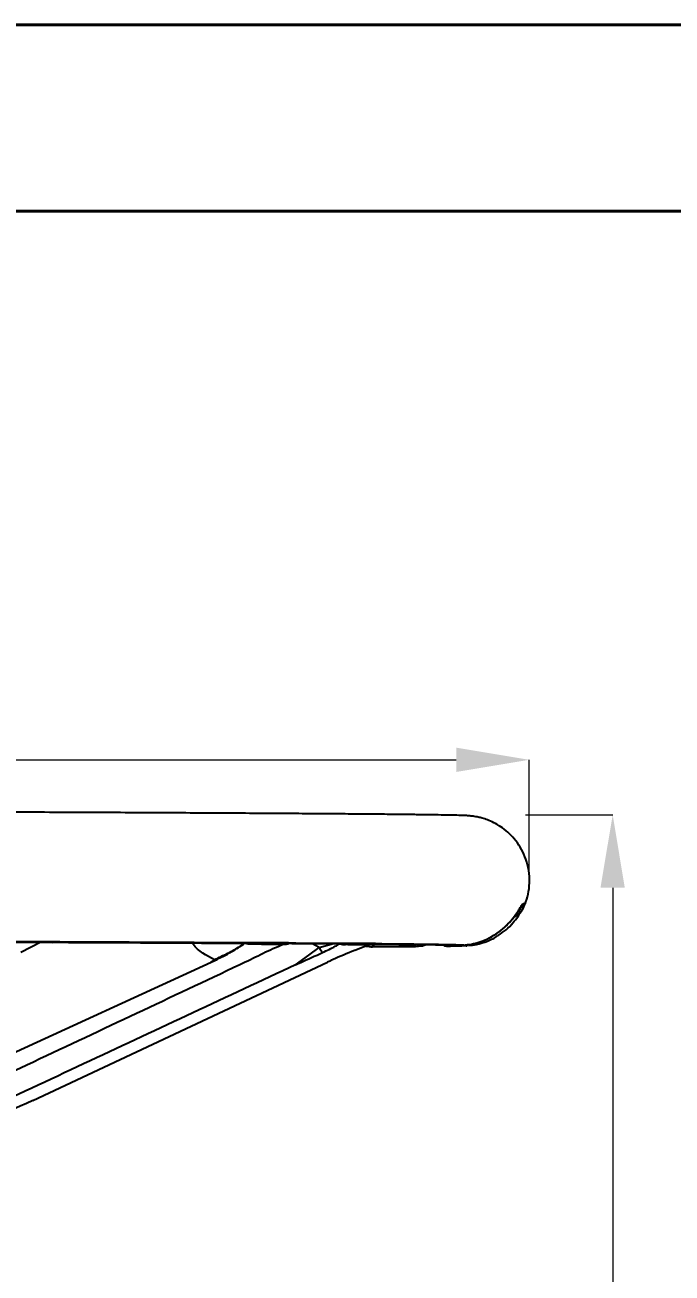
# Model space of a CAD drawing. Header units: millimetres. Extents: x 2271 to 4415, y 823 to 2339.
# Drawn here: x 3020.3 to 3109, y 2168.2 to 2339.1 of the extents above; entities that cross this region are included whole.
import ezdxf

# ---------------------------------------------------------------- set-up
doc = ezdxf.new("R2010")
doc.units = ezdxf.units.MM
for name, color, linetype, lineweight in [('AM_BOR', 7, 'Continuous', 50), ('标注', 3, 'Continuous', 13), ('粗实线', 7, 'Continuous', 40)]:
    doc.layers.add(name, color=color, linetype=linetype, lineweight=lineweight)
doc.styles.add('SLDTEXTSTYLE1', font='txt.shx', dxfattribs={"width": 0.7, "bigfont": 'gbcbig.shx'})
doc.dimstyles.new('SLDDIMSTYLE12$0', dxfattribs={"dimtxt": 12, "dimasz": 10, "dimexe": 0, "dimexo": 0.0625, "dimgap": 0.875, "dimtad": 1, "dimdec": 1, "dimlfac": 1.8, "dimrnd": 1e-09, "dimzin": 12, "dimdsep": 46, "dimtxsty": 'SLDTEXTSTYLE1', "dimcen": 0.09, "dimdle": 8.16, "dimclrd": 3, "dimclre": 3, "dimadec": 0, "dimazin": 3, "dimtfac": 1, "dimtdec": 1, "dimtofl": 0, "dimtmove": 0, "dimatfit": 3, "dimfxl": 0, "dimfrac": 2, "dimtolj": 1, "dimlwd": 5, "dimlwe": 5, "dimarcsym": 0})

# ---------------------------------------------------------------- blocks, each defined once
blk = doc.blocks.new('rA3')
at = {"layer": '粗实线'}
for p, q in [((753.384, 421.26), (333.384, 421.26)), ((748.384, 416.26), (358.384, 416.26))]:
    blk.add_line(p, q, dxfattribs=at)
blk = doc.blocks.new('*D176')
at = {"layer": 'Defpoints', "color": 0, "transparency": 16777216}
for p in [(3089.39, 2238.49), (2786.32, 2221.03), (3089.39, 2221.03)]:
    blk.add_point(p, dxfattribs=at)
at = {"layer": '标注', "color": 3, "lineweight": 5, "transparency": 16777216}
blk.add_line((2786.32, 2221.1), (2786.32, 2238.49), dxfattribs=at)
at = {"layer": '标注', "color": 3, "linetype": 'Continuous', "lineweight": 5, "transparency": 16777216}
for p, q in [((2796.32, 2238.49), (3079.39, 2238.49)), ((3089.39, 2221.1), (3089.39, 2238.49))]:
    blk.add_line(p, q, dxfattribs=at)
at = {"layer": '标注', "color": 3, "transparency": 16777216}
for points in [[(2796.32, 2240.15), (2796.32, 2236.82), (2786.32, 2238.49)], [(3079.39, 2240.15), (3079.39, 2236.82), (3089.39, 2238.49)]]:
    blk.add_solid(points, dxfattribs=at)
at = {"layer": '标注', "color": 0, "transparency": 16777216, "insert": (2937.85, 2244.36), "char_height": 10, "attachment_point": 5, "style": 'SLDTEXTSTYLE1'}
blk.add_mtext('\\A1;300', dxfattribs=at)
blk = doc.blocks.new('*D177')
at = {"layer": 'Defpoints', "color": 0, "transparency": 16777216}
for p in [(3088.82, 2230.96), (3000.4, 1993.75), (3100.82, 1993.75)]:
    blk.add_point(p, dxfattribs=at)
at = {"layer": '标注', "color": 3, "lineweight": 5, "transparency": 16777216}
blk.add_line((3088.88, 2230.96), (3100.82, 2230.96), dxfattribs=at)
at = {"layer": '标注', "color": 3, "linetype": 'Continuous', "lineweight": 5, "transparency": 16777216}
for p, q in [((3100.82, 2220.96), (3100.82, 2003.75)), ((3000.47, 1993.75), (3100.82, 1993.75))]:
    blk.add_line(p, q, dxfattribs=at)
at = {"layer": '标注', "color": 3, "transparency": 16777216}
for points in [[(3099.15, 2220.96), (3102.48, 2220.96), (3100.82, 2230.96)], [(3099.15, 2003.75), (3102.48, 2003.75), (3100.82, 1993.75)]]:
    blk.add_solid(points, dxfattribs=at)
at = {"layer": '标注', "color": 0, "transparency": 16777216, "insert": (3094.94, 2112.35), "char_height": 10, "attachment_point": 5, "rotation": 90, "style": 'SLDTEXTSTYLE1'}
blk.add_mtext('\\A1;235', dxfattribs=at)

msp = doc.modelspace()

# ---------------------------------------------------------------- linework, layer by layer
at = {"color": 7, "linetype": 'Continuous', "lineweight": 25}
for p, q in [((3022.494, 2213.507), (3019.772, 2212.12)), ((3050.441, 2213.365), (3050.829, 2213.274)), ((3050.829, 2213.274), (3050.926, 2213.391)), ((3051.695, 2213.434), (3051.62, 2213.312)), ((3051.62, 2213.312), (3056.104, 2213.279)), ((3056.349, 2213.405), (3051.695, 2213.434)), ((3056.104, 2213.279), (3056.349, 2213.405)), ((3056.392, 2213.356), (3056.158, 2213.239)), ((3056.357, 2213.314), (3056.504, 2213.39)), ((3060.607, 2212.766), (3059.601, 2213.344)), ((3060.607, 2212.766), (3062.564, 2213.309)), ((3063.822, 2213.181), (3063.951, 2213.299)), ((3063.822, 2213.181), (3064.201, 2213.177)), ((3064.724, 2213.346), (3064.6, 2213.207)), ((3064.6, 2213.207), (3067.978, 2213.173)), ((3068.252, 2213.317), (3064.724, 2213.346)), ((3065.49, 2212.384), (3065.46, 2212.373)), ((3067.698, 2213.239), (3065.49, 2212.384)), ((3066.992, 2212.966), (3067.529, 2212.929)), ((3067.908, 2212.874), (3067.856, 2212.876)), ((3067.856, 2212.876), (3067.898, 2212.875)), ((3067.908, 2212.874), (3072.972, 2212.904)), ((3067.978, 2213.173), (3068.252, 2213.317)), ((3068.135, 2213.201), (3068.335, 2213.306)), ((3072.954, 2212.904), (3073.011, 2212.908)), ((3073.011, 2212.908), (3072.972, 2212.904)), ((3073.569, 2212.906), (3072.972, 2212.904)), ((3072.982, 2212.911), (3073.751, 2212.916)), ((3073.751, 2212.916), (3073.891, 2212.975)), ((3077.721, 2213.063), (3078.248, 2213.003)), ((3078.604, 2212.962), (3078.594, 2212.963)), ((3078.604, 2212.962), (3080.157, 2213.002)), ((3080.731, 2213.013), (3079.188, 2212.97)), ((3080.122, 2213.003), (3079.7, 2213.026)), ((3080.122, 2213.003), (3080.15, 2213.009)), ((3080.137, 2213.002), (3080.156, 2213.003)), ((3080.15, 2213.009), (3080.157, 2213.002)), ((3080.731, 2213.013), (3080.157, 2213.002)), ((3080.748, 2213.019), (3080.906, 2213.024)), ((3080.906, 2213.024), (3080.879, 2213.077)), ((3004.495, 2191.843), (3045.809, 2210.771)), ((3021.38, 2191.83), (3061.768, 2210.777)), ((3045.809, 2210.771), (3046.275, 2211.108)), ((3045.809, 2210.771), (3046.331, 2211.01)), ((3062.097, 2210.933), (3061.768, 2210.777))]:
    msp.add_line(p, q, dxfattribs=at)
at = {"color": 7, "linetype": 'Continuous', "lineweight": 25, "flags": 128}
msp.add_lwpolyline([(3057.38, 2210.403), (3059.187, 2211.726), (3060.607, 2212.766)], dxfattribs=at)
at = {"color": 7, "linetype": 'Continuous', "lineweight": 25}
for centre, radius, start, end in [((3085.211, 2220.046), 3.562, 318.40996, 339.08522), ((3088.605, 2217.96), 0.818, 73.44819, 94.71903), ((3064.215, 2214.769), 4.127, 209.03679, 220.48957), ((3049.761, 2213.044), 3.988, 209.04424, 210.66078)]:
    msp.add_arc(centre, radius, start, end, dxfattribs=at)
for points, knots in [([(3088.817, 2218.726), (3088.971, 2219.168), (3089.298, 2220.111), (3089.47, 2221.676), (3089.373, 2223.301), (3088.981, 2224.848), (3088.371, 2226.214), (3087.598, 2227.39), (3086.712, 2228.37), (3085.765, 2229.156), (3084.811, 2229.754), (3083.914, 2230.176), (3083.135, 2230.449), (3082.506, 2230.613), (3082.023, 2230.708), (3081.649, 2230.764), (3081.338, 2230.799), (3081.052, 2230.824), (3080.738, 2230.844), (3080.275, 2230.865), (3079.558, 2230.886), (3078.424, 2230.911), (3077.003, 2230.935), (3075.256, 2230.96), (3073.225, 2230.984), (3070.904, 2231.009), (3068.295, 2231.033), (3065.402, 2231.058), (3062.228, 2231.083), (3058.781, 2231.107), (3055.068, 2231.132), (3051.097, 2231.156), (3046.876, 2231.181), (3042.414, 2231.205), (3037.722, 2231.229), (3032.809, 2231.253), (3027.686, 2231.276), (3022.365, 2231.299), (3016.856, 2231.321), (3011.175, 2231.343), (3005.324, 2231.365), (3000.536, 2231.382), (2997.656, 2231.391), (2996.825, 2231.394)], [0, 0, 0, 0, 0.0079196, 0.0168724, 0.0264298, 0.0353607, 0.0437515, 0.0516648, 0.0591206, 0.0661069, 0.072571, 0.0783858, 0.083384, 0.087719, 0.0919955, 0.096824, 0.1029102, 0.111382, 0.1241644, 0.1458179, 0.1859723, 0.2234477, 0.263159, 0.3018342, 0.3401259, 0.3782445, 0.4162719, 0.4542465, 0.4921881, 0.5301082, 0.5680135, 0.6059082, 0.6437954, 0.6816768, 0.7195538, 0.7574275, 0.7952986, 0.8331675, 0.8710346, 0.9089005, 0.9467651, 0.9846289, 1, 1, 1, 1]), ([(3080.423, 2213.102), (3080.761, 2213.14), (3081.909, 2213.269), (3083.81, 2213.932), (3085.781, 2215.246), (3087.132, 2216.69), (3087.829, 2217.706), (3088.243, 2218.377), (3088.454, 2218.727), (3088.517, 2218.763), (3088.538, 2218.775)], [0, 0, 0, 0, 0.0787785, 0.2675309, 0.4579374, 0.6295892, 0.7625011, 0.8280057, 0.9415138, 1, 1, 1, 1]), ([(3087.317, 2216.962), (3087.392, 2217.002), (3087.676, 2217.155), (3088.167, 2217.61), (3088.613, 2218.172), (3088.753, 2218.594), (3088.797, 2218.729)], [0, 0, 0, 0, 0.119173, 0.45295508, 0.82457465, 1, 1, 1, 1]), ([(3084.472, 2214.422), (3084.529, 2214.451), (3085.02, 2214.702), (3085.788, 2215.33), (3086.7, 2216.196), (3087.322, 2216.953), (3087.694, 2217.465), (3087.864, 2217.706), (3087.86, 2217.7), (3087.859, 2217.699)], [0, 0, 0, 0, 0.0304493, 0.2622235, 0.4820828, 0.6829034, 0.8360242, 0.9511726, 1, 1, 1, 1]), ([(3085.137, 2214.436), (3085.507, 2214.691), (3086.268, 2215.214), (3087.161, 2216.13), (3087.834, 2216.99), (3088.255, 2217.664), (3088.384, 2217.898), (3088.431, 2217.983)], [0, 0, 0, 0, 0.2259785, 0.4648151, 0.6795385, 0.8828111, 1, 1, 1, 1]), ([(3016.662, 2213.522), (3017.772, 2213.517), (3020.304, 2213.507), (3022.713, 2213.497), (3024.067, 2213.491)], [0, 0, 0, 0, 0.4381564, 1, 1, 1, 1]), ([(3016.817, 2213.563), (3019.043, 2213.554), (3023.501, 2213.535), (3030.058, 2213.505), (3036.514, 2213.473), (3043.697, 2213.435), (3048.255, 2213.407), (3050.926, 2213.391)], [0, 0, 0, 0, 0.173261, 0.3470785, 0.5376909, 0.7290451, 1, 1, 1, 1]), ([(3051.071, 2213.402), (3048.429, 2213.418), (3043.123, 2213.45), (3034.169, 2213.496), (3025.394, 2213.537), (3019.437, 2213.562), (3016.867, 2213.573)], [0, 0, 0, 0, 0.26737362, 0.53681415, 0.80020865, 1, 1, 1, 1]), ([(3050.441, 2213.365), (3048.304, 2213.378), (3044.018, 2213.403), (3037.031, 2213.439), (3029.767, 2213.475), (3024.676, 2213.497), (3022.124, 2213.508)], [0, 0, 0, 0, 0.25694587, 0.51521192, 0.75705625, 1, 1, 1, 1]), ([(3024.305, 2213.498), (3026.058, 2213.491), (3030.167, 2213.473), (3036.207, 2213.443), (3043.323, 2213.406), (3047.815, 2213.38), (3050.422, 2213.364)], [0, 0, 0, 0, 0.1797979, 0.4215745, 0.6642997, 1, 1, 1, 1]), ([(3080.612, 2213.147), (3081, 2213.19), (3081.912, 2213.289), (3083.233, 2213.728), (3084.078, 2214.202), (3084.472, 2214.422)], [0, 0, 0, 0, 0.2830568, 0.666266, 1, 1, 1, 1]), ([(3081.081, 2213.07), (3081.444, 2213.102), (3082.338, 2213.183), (3083.679, 2213.648), (3084.681, 2214.098), (3085.111, 2214.417), (3085.137, 2214.436)], [0, 0, 0, 0, 0.2496995, 0.6144499, 0.9763661, 1, 1, 1, 1]), ([(3046.275, 2211.108), (3045.186, 2211.67), (3044.037, 2212.263), (3043.263, 2213.349), (3043.222, 2213.406)], [0, 0, 0, 0, 0.9471871, 1, 1, 1, 1]), ([(3046.275, 2211.108), (3046.906, 2211.408), (3048.217, 2212.033), (3049.483, 2212.752), (3050.182, 2213.217), (3050.403, 2213.365)], [0, 0, 0, 0, 0.3877953, 0.80600492, 1, 1, 1, 1]), ([(3046.331, 2211.01), (3047.119, 2211.403), (3048.727, 2212.204), (3049.85, 2212.973), (3050.422, 2213.364)], [0, 0, 0, 0, 0.4901607, 1, 1, 1, 1]), ([(3053.285, 2212.128), (3052.362, 2211.671), (3051.198, 2211.094), (3049.98, 2210.519), (3049.728, 2210.4)], [0, 0, 0, 0, 0.7931716, 1, 1, 1, 1]), ([(3050.926, 2213.391), (3050.816, 2213.384), (3050.649, 2213.373), (3050.493, 2213.367), (3050.441, 2213.365)], [0, 0, 0, 0, 0.6605931, 1, 1, 1, 1]), ([(3050.829, 2213.274), (3051.072, 2213.273), (3052.921, 2213.261), (3054.653, 2213.249), (3056.158, 2213.239)], [0, 0, 0, 0, 0.13144304, 1, 1, 1, 1]), ([(3051.695, 2213.434), (3051.635, 2213.433), (3051.514, 2213.432), (3051.285, 2213.418), (3051.133, 2213.407), (3051.071, 2213.402)], [0, 0, 0, 0, 0.3691787, 0.740813, 1, 1, 1, 1]), ([(3051.071, 2213.402), (3051.151, 2213.381), (3051.353, 2213.327), (3051.52, 2213.318), (3051.62, 2213.312)], [0, 0, 0, 0, 0.3975094, 1, 1, 1, 1]), ([(3056.071, 2213.328), (3055.583, 2213.135), (3054.596, 2212.744), (3053.725, 2212.335), (3053.285, 2212.128)], [0, 0, 0, 0, 0.49452539, 1, 1, 1, 1]), ([(3056.104, 2213.279), (3056.186, 2213.283), (3056.329, 2213.29), (3056.415, 2213.344), (3056.451, 2213.367)], [0, 0, 0, 0, 0.5713985, 1, 1, 1, 1]), ([(3056.451, 2213.367), (3056.468, 2213.372), (3056.509, 2213.384), (3056.491, 2213.399), (3056.413, 2213.405), (3056.358, 2213.405), (3056.349, 2213.405)], [0, 0, 0, 0, 0.24056028, 0.60457243, 0.93014316, 1, 1, 1, 1]), ([(3056.392, 2213.356), (3057.73, 2213.346), (3060.409, 2213.327), (3062.769, 2213.309), (3063.951, 2213.299)], [0, 0, 0, 0, 0.4993494, 1, 1, 1, 1]), ([(3064.106, 2213.31), (3063.992, 2213.311), (3061.655, 2213.33), (3058.988, 2213.349), (3056.451, 2213.367)], [0, 0, 0, 0, 0.0488647, 1, 1, 1, 1]), ([(3063.442, 2213.276), (3062.295, 2213.285), (3060.116, 2213.302), (3057.649, 2213.318), (3056.48, 2213.326)], [0, 0, 0, 0, 0.5262338, 1, 1, 1, 1]), ([(3057.38, 2210.403), (3058.351, 2210.853), (3059.564, 2211.415), (3060.824, 2211.977), (3061.076, 2212.089)], [0, 0, 0, 0, 0.79988967, 1, 1, 1, 1]), ([(3061.076, 2212.089), (3061.682, 2212.378), (3062.528, 2212.781), (3063.217, 2213.166), (3063.412, 2213.275)], [0, 0, 0, 0, 0.7167443, 1, 1, 1, 1]), ([(3065.461, 2212.373), (3064.446, 2211.96), (3063.265, 2211.48), (3062.24, 2211), (3062.097, 2210.933)], [0, 0, 0, 0, 0.8603256, 1, 1, 1, 1]), ([(3063.951, 2213.299), (3063.861, 2213.294), (3063.688, 2213.283), (3063.522, 2213.278), (3063.442, 2213.276)], [0, 0, 0, 0, 0.520031, 1, 1, 1, 1]), ([(3063.442, 2213.276), (3063.571, 2213.242), (3063.701, 2213.208), (3063.821, 2213.181), (3063.822, 2213.181)], [0, 0, 0, 0, 0.9923511, 1, 1, 1, 1]), ([(3064.724, 2213.346), (3064.676, 2213.346), (3064.579, 2213.344), (3064.353, 2213.329), (3064.186, 2213.316), (3064.106, 2213.31)], [0, 0, 0, 0, 0.3443109, 0.6909789, 1, 1, 1, 1]), ([(3064.106, 2213.31), (3064.182, 2213.286), (3064.373, 2213.224), (3064.514, 2213.213), (3064.6, 2213.207)], [0, 0, 0, 0, 0.3972147, 1, 1, 1, 1]), ([(3067.08, 2213), (3067.202, 2212.964), (3067.475, 2212.884), (3067.747, 2212.878), (3067.898, 2212.875)], [0, 0, 0, 0, 0.44677288, 1, 1, 1, 1]), ([(3072.954, 2212.904), (3072.099, 2212.898), (3070.565, 2212.888), (3068.717, 2212.879), (3067.898, 2212.875)], [0, 0, 0, 0, 0.5569482, 1, 1, 1, 1]), ([(3067.978, 2213.173), (3068.038, 2213.173), (3068.103, 2213.172), (3068.131, 2213.202), (3068.133, 2213.204)], [0, 0, 0, 0, 0.9106729, 1, 1, 1, 1]), ([(3079.716, 2213.076), (3079.57, 2213.081), (3079.042, 2213.097), (3077.653, 2213.125), (3075.152, 2213.162), (3072.051, 2213.199), (3069.41, 2213.224), (3068.166, 2213.236)], [0, 0, 0, 0, 0.0889167, 0.3205627, 0.5522086, 0.7890244, 1, 1, 1, 1]), ([(3068.327, 2213.303), (3068.328, 2213.303), (3068.35, 2213.31), (3068.32, 2213.315), (3068.27, 2213.317), (3068.251, 2213.317)], [0, 0, 0, 0, 0.04543727, 0.63676414, 1, 1, 1, 1]), ([(3068.252, 2213.262), (3069.491, 2213.25), (3072.023, 2213.226), (3075.293, 2213.187), (3078.071, 2213.145), (3079.587, 2213.113), (3080.141, 2213.095), (3080.26, 2213.091)], [0, 0, 0, 0, 0.2027255, 0.4142923, 0.670881, 0.9292511, 1, 1, 1, 1]), ([(3080.423, 2213.102), (3080.092, 2213.112), (3079.383, 2213.133), (3077.595, 2213.166), (3075.13, 2213.202), (3072.082, 2213.238), (3069.536, 2213.262), (3068.275, 2213.274)], [0, 0, 0, 0, 0.1786266, 0.3830779, 0.5875292, 0.7957006, 1, 1, 1, 1]), ([(3073.569, 2212.906), (3072.78, 2212.901), (3071.245, 2212.889), (3069.395, 2212.879), (3068.497, 2212.874)], [0, 0, 0, 0, 0.5146969, 1, 1, 1, 1]), ([(3072.954, 2212.904), (3072.783, 2212.911), (3072.251, 2212.931), (3071.76, 2213.093), (3071.427, 2213.204)], [0, 0, 0, 0, 0.3214441, 1, 1, 1, 1]), ([(3073.933, 2212.958), (3074.298, 2212.978), (3074.79, 2213.005), (3075.263, 2213.157), (3075.386, 2213.197)], [0, 0, 0, 0, 0.7396395, 1, 1, 1, 1]), ([(3077.725, 2213.056), (3077.803, 2213.035), (3078.082, 2212.961), (3078.368, 2212.962), (3078.573, 2212.963)], [0, 0, 0, 0, 0.2816427, 1, 1, 1, 1]), ([(3080.122, 2213.003), (3079.874, 2212.993), (3079.506, 2212.98), (3078.804, 2212.967), (3078.573, 2212.963)], [0, 0, 0, 0, 0.6727115, 1, 1, 1, 1]), ([(3080.26, 2213.091), (3080.295, 2213.1), (3080.333, 2213.109), (3080.417, 2213.145), (3080.425, 2213.148)], [0, 0, 0, 0, 0.9147937, 1, 1, 1, 1]), ([(3080.879, 2213.077), (3080.816, 2213.047), (3080.747, 2213.015), (3080.732, 2213.013), (3080.731, 2213.013)], [0, 0, 0, 0, 0.92378717, 1, 1, 1, 1]), ([(3049.728, 2210.4), (3040.315, 2205.965), (3021.399, 2197.052), (3002.478, 2188.155), (2992.973, 2183.684)], [0, 0, 0, 0, 0.4976256, 1, 1, 1, 1]), ([(3057.38, 2210.403), (3048.003, 2206.021), (3029.134, 2197.204), (3010.259, 2188.404), (3000.763, 2183.978)], [0, 0, 0, 0, 0.496926, 1, 1, 1, 1]), ([(3021.38, 2191.83), (3016.739, 2189.729), (3009.01, 2186.231), (3001.275, 2182.756), (2998.184, 2181.367)], [0, 0, 0, 0, 0.60041569, 1, 1, 1, 1])]:
    msp.add_open_spline(points, degree=3, knots=knots, dxfattribs=at)

# ---------------------------------------------------------------- block references
at = {"layer": 'AM_BOR', "xscale": 5.104687500000001, "yscale": 5.104687500000001, "zscale": 5.104687500000001}
msp.add_blockref('rA3', (569.094, 188.726), dxfattribs=at)

# ---------------------------------------------------------------- dimensions: what is measured, and where the dimension line sits
at = {"layer": '标注'}
dim = msp.add_linear_dim(base=(3089.386, 2238.487), p1=(2786.322, 2221.034), p2=(3089.386, 2221.034), text='300', dimstyle='SLDDIMSTYLE12$0', override={"dimtxt": 10, "dimtdec": 3, "dimtzin": 0}, dxfattribs=at)
dim.commit()
dim.dimension.update_dxf_attribs({"geometry": '*D176', "text_midpoint": (2937.854, 2238.487), "dimtype": 160})
dim = msp.add_linear_dim(base=(3100.817, 1993.752), p1=(3088.817, 2230.955), p2=(3000.404, 1993.752), angle=90, text='235', dimstyle='SLDDIMSTYLE12$0', override={"dimtxt": 10, "dimtdec": 3, "dimtzin": 0}, dxfattribs=at)
dim.commit()
dim.dimension.update_dxf_attribs({"geometry": '*D177', "text_midpoint": (3094.942, 2112.354)})

doc.saveas('drawing.dxf')
